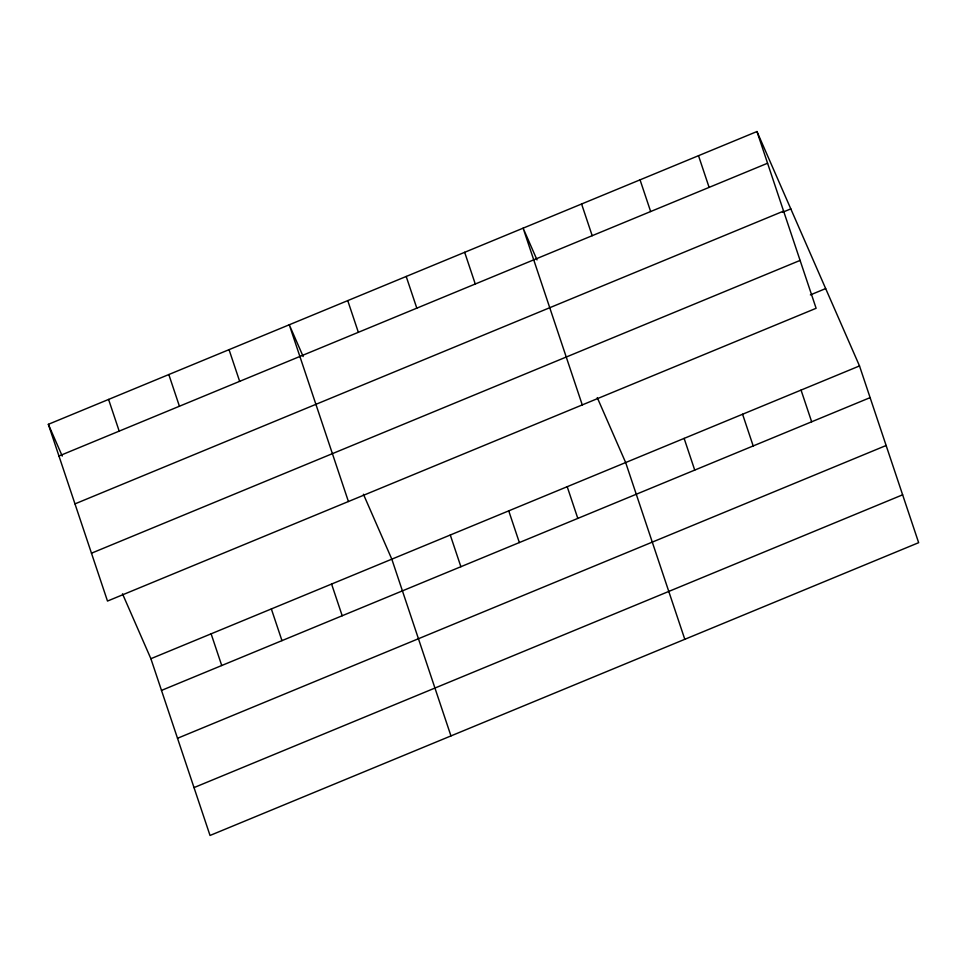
<?xml version="1.0" encoding="UTF-8"?>
<svg xmlns="http://www.w3.org/2000/svg" width="967" height="967" viewBox="0 0 967 967"><rect width="100%" height="100%" fill="white"/><g stroke="black" fill="none" stroke-linecap="round" stroke-linejoin="round"><path stroke-width="1.45" d="M756.968 131.536L816.112 308.292L107.494 601.063L48.35 424.32L756.968 131.536L859.506 365.937L918.65 542.68L210.032 835.464L150.888 658.708L122.495 593.798M58.951 456.013L767.58 163.23M74.979 503.88L783.596 211.096M782.46 212.329L790.813 208.884M91.478 553.197L800.096 260.413M810.358 294.911L825.673 288.577M150.888 658.708L859.506 365.937M161.489 690.414L870.119 397.63M177.517 738.28L886.135 445.497M194.016 787.597L902.634 494.814M537.023 259.918L523.123 228.152L582.267 404.907M597.268 397.63L625.661 462.552L684.805 639.308M303.179 356.533L289.278 324.767L348.422 501.522M363.423 494.246L391.816 559.168L450.96 735.923M48.35 424.32L62.251 456.086M801.051 390.088L811.651 421.781M698.512 155.687L709.113 187.38M742.583 414.239L753.196 445.944M640.045 179.838L650.658 211.543M684.128 438.389L694.729 470.095M581.59 204.001L592.191 235.694M567.206 486.703L577.807 518.397M464.668 252.302L475.268 284.008M508.739 510.854L519.352 542.56M406.2 276.453L416.813 308.159M450.284 535.017L460.884 566.71M347.745 300.616L358.346 332.31M331.584 584.056L342.197 615.749M229.046 349.655L239.659 381.349M271.352 608.944L281.965 640.638M168.814 374.543L179.427 406.237M211.12 633.832L221.733 665.526M108.582 399.431L119.195 431.125"/></g></svg>
